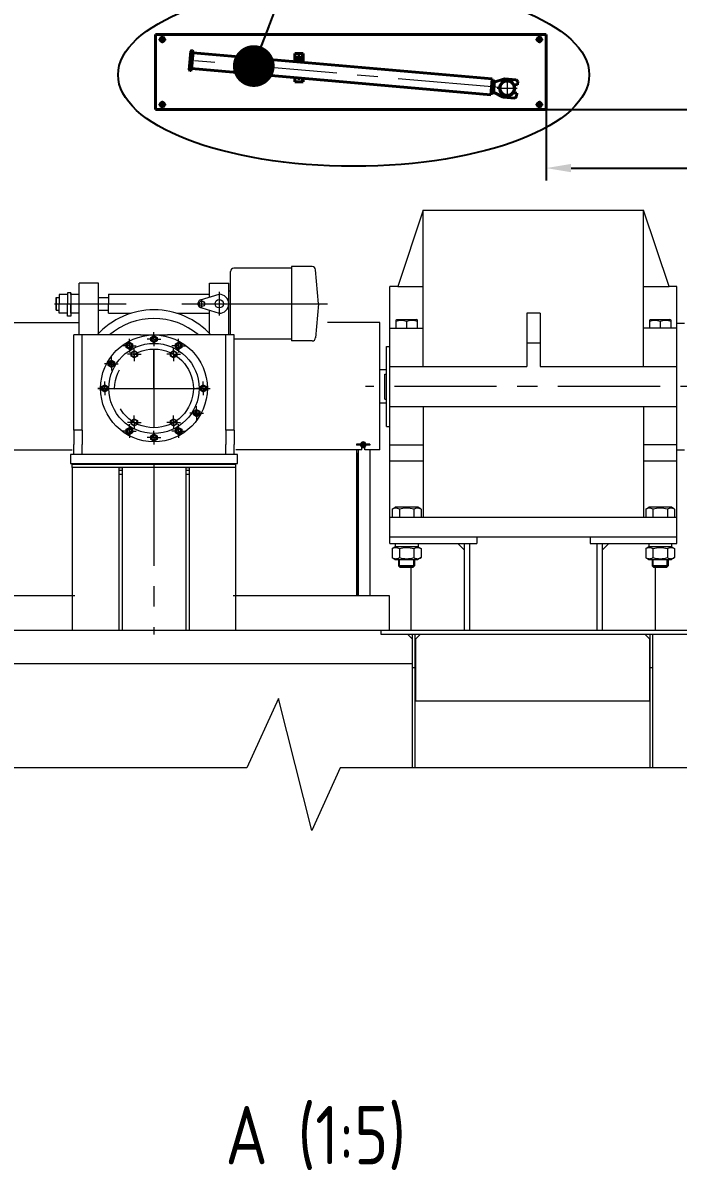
# Model space of a CAD drawing. Header units: millimetres. Extents: x 0 to 1611, y 0 to 420.
# Drawn here: x 172 to 250.5, y 211.7 to 349.2 of the extents above; entities that cross this region are included whole.
import ezdxf

# ---------------------------------------------------------------- set-up
doc = ezdxf.new("R2010")
doc.units = ezdxf.units.MM
doc.header["$LTSCALE"] = 32.67
doc.header["$PDMODE"] = 3
doc.header["$PDSIZE"] = 0.3125
doc.linetypes.add('CENTER', pattern=[0.6, 0.375, -0.075, 0.075, -0.075])
doc.linetypes.add('Сплошная', pattern=[0])
doc.layers.get('0').update_dxf_attribs({"color": 6, "linetype": 'CONTINUOUS', "lineweight": 25})
doc.layers.get('Defpoints').update_dxf_attribs({"linetype": 'CONTINUOUS', "lineweight": 18})
for name, color, linetype, lineweight in [('3_ALL_AXES', 7, 'CONTINUOUS', 18), ('9_ALL_NOTES', 3, 'CONTINUOUS', 25), ('Text', 3, 'CONTINUOUS', 18), ('Основной', 170, 'CONTINUOUS', 40), ('размер', 12, 'CONTINUOUS', 18)]:
    doc.layers.add(name, color=color, linetype=linetype, lineweight=lineweight)
doc.styles.get("Standard").update_dxf_attribs({"font": ''})
doc.styles.add('Style1', font='romans.shx', dxfattribs={"width": 0.8})
doc.styles.get('STANDARD').set_extended_font_data('GostAproe')
doc.dimstyles.new('LIN1', dxfattribs={"dimtxt": 3, "dimasz": 3, "dimexe": 1.5, "dimexo": 0, "dimgap": 1, "dimtad": 1, "dimdec": 0, "dimzin": 12, "dimdsep": 46, "dimtxsty": 'Style1', "dimcen": 0, "dimclrt": 3, "dimadec": 0, "dimazin": 0, "dimtfac": 1, "dimtdec": 0, "dimtmove": 0, "dimatfit": 3, "dimfxl": 1, "dimtolj": 1, "dimtzin": 12, "dimarcsym": 0})
doc.dimstyles.get("Standard").update_dxf_attribs({"dimtxt": 4, "dimasz": 5, "dimexe": 2, "dimexo": 0, "dimtad": 1, "dimdec": 4, "dimdsep": 46, "dimtxsty": 'STANDARD', "dimblk": '_FILLED', "dimblk1": '_FILLED', "dimblk2": '_FILLED', "dimcen": 0.09, "dimadec": 4, "dimazin": 2, "dimtol": 1, "dimtp": 0.0001, "dimtm": 0.0001, "dimtfac": 1, "dimtdec": 4, "dimtofl": 0, "dimtmove": 0, "dimatfit": 3, "dimldrblk": '_FILLED', "dimfxl": 1, "dimtolj": 1, "dimarcsym": 0})

# ---------------------------------------------------------------- blocks, each defined once
blk = doc.blocks.new('*D98')
at = {"layer": 'Defpoints', "color": 0, "linetype": 'Сплошная', "transparency": 16777216}
for p in [(234.7, 338.8), (326.7, 331.77), (326.7, 276.39)]:
    blk.add_point(p, dxfattribs=at)
at = {"layer": 'Text', "color": 0, "linetype": 'Сплошная', "lineweight": -2, "transparency": 16777216}
for p, q in [((234.7, 338.8), (234.7, 330.27)), ((326.7, 276.39), (326.7, 333.27)), ((237.7, 331.77), (323.7, 331.77))]:
    blk.add_line(p, q, dxfattribs=at)
at = {"layer": 'Text', "color": 0, "linetype": 'Сплошная', "transparency": 16777216}
for points in [[(237.7, 332.27), (237.7, 331.27), (234.7, 331.77)], [(323.7, 332.27), (323.7, 331.27), (326.7, 331.77)]]:
    blk.add_solid(points, dxfattribs=at)
at = {"layer": 'Text', "color": 3, "linetype": 'Сплошная', "transparency": 16777216, "insert": (280.7, 334.27), "char_height": 3, "attachment_point": 5, "style": 'Style1'}
blk.add_mtext('\\A1;2300', dxfattribs=at)
blk = doc.blocks.new('*D99')
at = {"layer": 'Defpoints', "color": 0, "linetype": 'Сплошная', "transparency": 16777216}
for p in [(234.7, 338.8), (326.7, 276.39), (337.76, 276.39)]:
    blk.add_point(p, dxfattribs=at)
at = {"layer": 'Text', "color": 0, "linetype": 'Сплошная', "lineweight": -2, "transparency": 16777216}
for p, q in [((234.7, 338.8), (339.26, 338.8)), ((337.76, 335.8), (337.76, 279.39)), ((326.7, 276.39), (339.26, 276.39))]:
    blk.add_line(p, q, dxfattribs=at)
at = {"layer": 'Text', "color": 0, "linetype": 'Сплошная', "transparency": 16777216}
for points in [[(337.26, 335.8), (338.26, 335.8), (337.76, 338.8)], [(337.26, 279.39), (338.26, 279.39), (337.76, 276.39)]]:
    blk.add_solid(points, dxfattribs=at)
at = {"layer": 'Text', "color": 3, "linetype": 'Сплошная', "transparency": 16777216, "insert": (335.26, 307.59), "char_height": 3, "attachment_point": 5, "rotation": 90, "style": 'Style1'}
blk.add_mtext('\\A1;1560', dxfattribs=at)
blk = doc.blocks.new('_FILLED')
at = {"color": 0, "linetype": 'ByBlock'}
blk.add_solid([(0, 0), (-1, 0.2), (-1, -0.2)], dxfattribs=at)

msp = doc.modelspace()

# ---------------------------------------------------------------- linework, layer by layer
at = {"layer": '3_ALL_AXES', "linetype": 'Сплошная'}
for p, q in [((188.248, 347.183), (189.148, 347.183)), ((188.698, 347.633), (188.698, 346.733)), ((233.448, 347.183), (234.348, 347.183)), ((233.898, 347.633), (233.898, 346.733)), ((205.075, 345.366), (205.075, 344.466)), ((204.625, 344.916), (205.525, 344.916)), ((188.698, 339.833), (188.698, 338.933)), ((233.898, 339.833), (233.898, 338.933)), ((188.248, 339.383), (189.148, 339.383)), ((233.448, 339.383), (234.348, 339.383))]:
    msp.add_line(p, q, dxfattribs=at)
at = {"layer": '3_ALL_AXES', "linetype": 'CENTER'}
for p, q in [((229.157, 341.416), (191.301, 344.728)), ((230.034, 342.54), (230.034, 340.14)), ((228.834, 341.34), (231.234, 341.34)), ((187.698, 311.266), (187.698, 312.085)), ((184.748, 310.475), (184.748, 311.295)), ((187.698, 311.266), (186.879, 311.266)), ((187.698, 311.266), (187.698, 310.446)), ((187.698, 311.266), (188.517, 311.266)), ((190.648, 310.475), (190.648, 311.295)), ((184.748, 310.475), (183.929, 310.475)), ((185.339, 309.452), (184.52, 309.452)), ((184.748, 310.475), (184.748, 309.656)), ((184.748, 310.475), (185.567, 310.475)), ((185.339, 309.452), (185.339, 310.271)), ((185.339, 309.452), (185.339, 308.632)), ((185.339, 309.452), (186.158, 309.452)), ((187.698, 310.084), (187.698, 300.648)), ((187.698, 305.366), (187.698, 310.084)), ((190.057, 309.452), (189.238, 309.452)), ((190.648, 310.475), (189.829, 310.475)), ((190.057, 309.452), (190.057, 310.271)), ((190.057, 309.452), (190.057, 308.632)), ((190.057, 309.452), (190.876, 309.452)), ((190.648, 310.475), (190.648, 309.656)), ((190.648, 310.475), (191.467, 310.475)), ((182.588, 308.316), (181.769, 308.316)), ((182.588, 308.316), (182.588, 309.135)), ((182.588, 308.316), (182.588, 307.496)), ((182.588, 308.316), (183.408, 308.316)), ((181.798, 305.366), (180.979, 305.366)), ((180.979, 305.366), (194.417, 305.366)), ((181.798, 305.366), (181.798, 306.185)), ((181.798, 305.366), (181.798, 304.546)), ((181.798, 305.366), (182.617, 305.366)), ((193.598, 305.366), (192.779, 305.366)), ((193.598, 305.366), (193.598, 306.185)), ((193.598, 305.366), (193.598, 304.546)), ((193.598, 305.366), (194.417, 305.366)), ((287.578, 305.586), (213.054, 305.586)), ((192.808, 302.416), (192.808, 303.235)), ((185.339, 301.28), (184.52, 301.28)), ((184.748, 300.256), (184.748, 301.076)), ((185.339, 301.28), (185.339, 302.099)), ((185.339, 301.28), (185.339, 300.46)), ((185.339, 301.28), (186.158, 301.28)), ((190.057, 301.28), (189.238, 301.28)), ((190.057, 301.28), (190.057, 302.099)), ((190.057, 301.28), (190.057, 300.46)), ((190.057, 301.28), (190.876, 301.28)), ((190.648, 300.256), (190.648, 301.076)), ((192.808, 302.416), (191.988, 302.416)), ((192.808, 302.416), (192.808, 301.596)), ((192.808, 302.416), (193.627, 302.416)), ((184.748, 300.256), (183.929, 300.256)), ((184.748, 300.256), (184.748, 299.437)), ((184.748, 300.256), (185.567, 300.256)), ((187.698, 299.466), (187.698, 300.285)), ((190.648, 300.256), (189.829, 300.256)), ((190.648, 300.256), (190.648, 299.437)), ((190.648, 300.256), (191.467, 300.256)), ((187.698, 299.466), (186.879, 299.466)), ((187.698, 299.466), (187.698, 298.646)), ((187.698, 299.466), (188.517, 299.466)), ((187.698, 296.366), (187.698, 275.886))]:
    msp.add_line(p, q, dxfattribs=at)
at = {"layer": '3_ALL_AXES', "linetype": 'Continuous'}
for p, q in [((219.978, 326.723), (216.914, 317.579)), ((219.978, 307.986), (219.978, 326.723)), ((219.978, 326.723), (246.378, 326.723)), ((246.378, 307.986), (246.378, 326.723)), ((249.442, 317.579), (246.378, 326.723)), ((196.861, 311.766), (196.861, 319.366)), ((204.168, 319.766), (197.261, 319.766)), ((206.655, 319.966), (204.168, 319.966)), ((204.168, 319.966), (204.168, 311.046)), ((207.421, 315.506), (207.055, 319.566)), ((178.741, 311.766), (178.741, 317.995)), ((181.056, 317.995), (178.741, 317.995)), ((181.056, 311.952), (181.056, 317.995)), ((194.345, 317.995), (196.661, 317.995)), ((194.345, 316.291), (194.345, 317.995)), ((194.345, 316.646), (194.345, 317.995)), ((196.661, 311.766), (196.661, 317.995)), ((215.978, 286.786), (215.978, 317.586)), ((216.916, 317.586), (215.978, 317.586)), ((216.914, 317.579), (219.978, 317.579)), ((246.378, 317.579), (249.442, 317.579)), ((250.378, 317.586), (249.44, 317.586)), ((250.378, 286.786), (250.378, 317.586)), ((175.981, 316.256), (176.347, 316.256)), ((175.981, 314.756), (175.981, 316.256)), ((175.981, 316.256), (175.981, 314.756)), ((177.337, 316.634), (176.347, 316.634)), ((176.347, 316.634), (176.347, 315.506)), ((177.751, 316.805), (177.337, 316.805)), ((177.337, 316.805), (177.337, 315.506)), ((177.751, 316.634), (177.751, 316.805)), ((177.751, 316.805), (177.751, 314.015)), ((178.741, 316.634), (177.751, 316.634)), ((177.751, 316.634), (177.751, 315.506)), ((181.056, 315.506), (181.056, 316.298)), ((181.056, 316.256), (182.253, 316.256)), ((182.253, 316.646), (194.345, 316.646)), ((182.253, 316.646), (182.253, 315.506)), ((193.274, 315.968), (195.521, 316.646)), ((195.521, 316.934), (195.521, 314.12)), ((196.661, 317.075), (196.861, 317.075)), ((175.792, 315.506), (184.361, 315.506)), ((176.347, 314.378), (176.347, 315.506)), ((177.337, 314.015), (177.337, 315.506)), ((177.751, 314.378), (177.751, 315.506)), ((182.253, 314.366), (182.253, 315.506)), ((191.035, 315.506), (208.511, 315.506)), ((193.443, 315.065), (193.443, 315.947)), ((193.443, 315.014), (195.521, 314.366)), ((207.421, 315.506), (207.055, 311.445)), ((175.981, 314.756), (176.347, 314.756)), ((177.337, 314.378), (176.347, 314.378)), ((177.751, 314.015), (177.337, 314.015)), ((178.741, 314.378), (177.751, 314.378)), ((177.751, 314.378), (177.751, 314.015)), ((181.056, 314.756), (182.253, 314.756)), ((182.253, 314.366), (184.95, 314.366)), ((190.446, 314.366), (192.583, 314.366)), ((192.583, 314.366), (194.345, 314.366)), ((194.345, 311.946), (194.338, 314.735)), ((216.678, 313.551), (216.808, 313.626)), ((216.678, 313.551), (216.678, 312.586)), ((216.808, 313.626), (219.148, 313.626)), ((219.278, 313.551), (219.148, 313.626)), ((219.278, 312.586), (219.278, 313.551)), ((233.978, 314.386), (232.378, 314.386)), ((232.378, 314.386), (232.378, 307.986)), ((233.978, 314.386), (233.978, 307.986)), ((247.078, 313.551), (247.208, 313.626)), ((247.078, 313.551), (247.078, 312.586)), ((247.208, 313.626), (249.548, 313.626)), ((249.678, 313.551), (249.548, 313.626)), ((249.678, 312.586), (249.678, 313.551)), ((160.698, 313.266), (178.741, 313.266)), ((214.778, 313.266), (208.498, 313.266)), ((214.778, 297.986), (214.778, 313.266)), ((215.978, 312.586), (219.978, 312.586)), ((217.978, 313.435), (217.978, 312.586)), ((250.378, 312.586), (246.378, 312.586)), ((248.378, 313.435), (248.378, 312.586)), ((250.378, 313.186), (251.278, 313.186)), ((184.368, 310.695), (184.748, 310.914)), ((184.368, 310.256), (184.368, 310.695)), ((184.748, 310.914), (185.128, 310.695)), ((185.128, 310.695), (185.128, 310.256)), ((187.318, 311.485), (187.698, 311.705)), ((187.318, 311.046), (187.318, 311.485)), ((187.698, 310.827), (187.318, 311.046)), ((187.698, 311.705), (188.078, 311.485)), ((188.078, 311.046), (187.698, 310.827)), ((188.078, 311.485), (188.078, 311.046)), ((190.268, 310.695), (190.648, 310.914)), ((190.268, 310.256), (190.268, 310.695)), ((190.648, 310.914), (191.028, 310.695)), ((191.028, 310.695), (191.028, 310.256)), ((204.168, 311.246), (197.298, 311.246)), ((206.655, 311.046), (204.168, 311.046)), ((233.978, 310.786), (232.378, 310.786)), ((184.748, 310.037), (184.368, 310.256)), ((185.128, 310.256), (184.748, 310.037)), ((184.959, 309.671), (185.339, 309.891)), ((184.959, 309.232), (184.959, 309.671)), ((185.339, 309.891), (185.719, 309.671)), ((185.719, 309.671), (185.719, 309.232)), ((189.677, 309.671), (190.057, 309.891)), ((189.677, 309.232), (189.677, 309.671)), ((190.057, 309.891), (190.437, 309.671)), ((190.648, 310.037), (190.268, 310.256)), ((190.437, 309.671), (190.437, 309.232)), ((191.028, 310.256), (190.648, 310.037)), ((215.578, 310.386), (215.978, 310.386)), ((215.578, 300.786), (215.578, 310.386)), ((182.208, 308.535), (182.588, 308.755)), ((182.208, 308.096), (182.208, 308.535)), ((182.588, 307.877), (182.208, 308.096)), ((182.588, 308.755), (182.968, 308.535)), ((182.968, 308.096), (182.588, 307.877)), ((182.968, 308.535), (182.968, 308.096)), ((185.339, 309.013), (184.959, 309.232)), ((185.719, 309.232), (185.339, 309.013)), ((190.057, 309.013), (189.677, 309.232)), ((190.437, 309.232), (190.057, 309.013)), ((215.978, 307.986), (232.378, 307.986)), ((233.978, 307.986), (250.378, 307.986)), ((215.578, 307.586), (214.778, 307.586)), ((215.378, 307.086), (215.578, 307.086)), ((215.378, 304.086), (215.378, 307.086)), ((181.418, 305.585), (181.798, 305.805)), ((181.418, 305.146), (181.418, 305.585)), ((181.798, 305.805), (182.178, 305.585)), ((182.178, 305.585), (182.178, 305.146)), ((193.218, 305.585), (193.598, 305.805)), ((193.218, 305.146), (193.218, 305.585)), ((193.598, 305.805), (193.978, 305.585)), ((193.978, 305.585), (193.978, 305.146)), ((181.798, 304.927), (181.418, 305.146)), ((182.178, 305.146), (181.798, 304.927)), ((193.598, 304.927), (193.218, 305.146)), ((193.978, 305.146), (193.598, 304.927)), ((215.378, 304.086), (215.578, 304.086)), ((192.428, 302.635), (192.808, 302.855)), ((192.428, 302.196), (192.428, 302.635)), ((192.808, 302.855), (193.188, 302.635)), ((193.188, 302.635), (193.188, 302.196)), ((215.578, 303.586), (214.778, 303.586)), ((215.978, 303.186), (250.378, 303.186)), ((219.978, 303.186), (219.978, 289.914)), ((246.378, 303.186), (246.378, 289.914)), ((184.959, 301.499), (185.339, 301.719)), ((184.959, 301.06), (184.959, 301.499)), ((185.339, 301.719), (185.719, 301.499)), ((185.719, 301.499), (185.719, 301.06)), ((189.677, 301.499), (190.057, 301.719)), ((189.677, 301.06), (189.677, 301.499)), ((190.057, 301.719), (190.437, 301.499)), ((190.437, 301.499), (190.437, 301.06)), ((192.808, 301.977), (192.428, 302.196)), ((193.188, 302.196), (192.808, 301.977)), ((184.368, 300.476), (184.748, 300.695)), ((184.368, 300.037), (184.368, 300.476)), ((184.748, 299.817), (184.368, 300.037)), ((184.748, 300.695), (185.128, 300.476)), ((185.128, 300.037), (184.748, 299.817)), ((185.339, 300.841), (184.959, 301.06)), ((185.128, 300.476), (185.128, 300.037)), ((185.719, 301.06), (185.339, 300.841)), ((187.318, 299.685), (187.698, 299.905)), ((187.698, 299.905), (188.078, 299.685)), ((190.057, 300.841), (189.677, 301.06)), ((190.437, 301.06), (190.057, 300.841)), ((190.268, 300.476), (190.648, 300.695)), ((190.268, 300.037), (190.268, 300.476)), ((190.648, 299.817), (190.268, 300.037)), ((190.648, 300.695), (191.028, 300.476)), ((191.028, 300.037), (190.648, 299.817)), ((191.028, 300.476), (191.028, 300.037)), ((215.578, 300.786), (215.978, 300.786)), ((187.318, 299.246), (187.318, 299.685)), ((187.698, 299.027), (187.318, 299.246)), ((188.078, 299.246), (187.698, 299.027)), ((188.078, 299.685), (188.078, 299.246)), ((212.525, 298.666), (211.978, 298.666)), ((211.978, 298.666), (211.978, 298.546)), ((212.525, 298.546), (211.978, 298.546)), ((212.518, 298.546), (212.518, 298.666)), ((213.578, 298.666), (213.031, 298.666)), ((213.578, 298.546), (213.031, 298.546)), ((213.038, 298.666), (213.038, 298.546)), ((213.578, 298.666), (213.578, 298.546)), ((215.978, 298.586), (219.978, 298.586)), ((250.378, 298.586), (246.378, 298.586)), ((162.878, 297.986), (177.898, 297.986)), ((212.598, 297.986), (197.498, 297.986)), ((211.978, 297.986), (211.978, 280.546)), ((211.978, 297.606), (212.178, 297.606)), ((212.138, 280.546), (212.138, 297.49)), ((212.178, 297.986), (212.178, 280.546)), ((212.598, 297.986), (212.598, 298.318)), ((212.958, 297.986), (212.958, 298.318)), ((214.778, 297.986), (212.958, 297.986)), ((213.578, 297.986), (213.578, 280.546)), ((250.378, 297.986), (251.278, 297.986)), ((212.078, 296.806), (211.978, 296.806)), ((215.978, 296.676), (219.978, 296.676)), ((246.378, 296.676), (250.378, 296.676)), ((212.138, 294.596), (212.178, 294.596)), ((212.138, 294.483), (212.178, 294.483)), ((212.178, 292.729), (212.138, 292.729)), ((216.246, 290.893), (216.628, 291.114)), ((216.246, 290.893), (216.246, 289.914)), ((219.328, 291.114), (216.628, 291.114)), ((217.112, 290.893), (217.112, 289.914)), ((218.844, 290.893), (218.844, 289.914)), ((219.71, 290.893), (219.328, 291.114)), ((219.71, 290.893), (219.71, 289.914)), ((246.646, 290.893), (247.028, 291.114)), ((246.646, 290.893), (246.646, 289.914)), ((249.728, 291.114), (247.028, 291.114)), ((247.512, 290.893), (247.512, 289.914)), ((249.244, 290.893), (249.244, 289.914)), ((250.11, 290.893), (249.728, 291.114)), ((250.11, 290.893), (250.11, 289.914)), ((215.978, 289.914), (250.378, 289.914)), ((215.978, 287.586), (250.378, 287.586)), ((226.378, 287.586), (226.378, 286.786)), ((239.978, 287.586), (239.978, 286.786)), ((215.978, 286.786), (226.378, 286.786)), ((216.628, 286.386), (216.246, 286.165)), ((216.246, 286.165), (216.246, 285.086)), ((216.608, 286.786), (216.608, 286.386)), ((219.348, 286.386), (216.608, 286.386)), ((217.112, 286.165), (217.112, 285.086)), ((218.844, 286.165), (218.844, 285.086)), ((219.328, 286.386), (219.71, 286.165)), ((219.348, 286.786), (219.348, 286.386)), ((219.71, 286.165), (219.71, 285.086)), ((224.938, 285.986), (224.138, 286.786)), ((224.938, 276.386), (224.938, 286.786)), ((225.578, 276.386), (225.578, 286.786)), ((239.978, 286.786), (250.378, 286.786)), ((240.778, 286.786), (240.778, 276.386)), ((242.218, 286.786), (241.418, 285.986)), ((241.418, 286.786), (241.418, 276.386)), ((247.028, 286.386), (246.646, 286.165)), ((246.646, 286.165), (246.646, 285.086)), ((247.008, 286.786), (247.008, 286.386)), ((249.748, 286.386), (247.008, 286.386)), ((247.512, 286.165), (247.512, 285.086)), ((249.244, 286.165), (249.244, 285.086)), ((249.728, 286.386), (250.11, 286.165)), ((249.748, 286.786), (249.748, 286.386)), ((250.11, 286.165), (250.11, 285.086)), ((216.246, 285.086), (216.628, 284.866)), ((216.628, 284.866), (219.328, 284.866)), ((217.018, 284.866), (217.018, 284.114)), ((217.126, 284.006), (217.126, 284.866)), ((218.83, 284.006), (218.83, 284.866)), ((218.938, 284.866), (218.938, 284.114)), ((219.71, 285.086), (219.328, 284.866)), ((246.646, 285.086), (247.028, 284.866)), ((247.028, 284.866), (249.728, 284.866)), ((247.418, 284.866), (247.418, 284.114)), ((247.526, 284.006), (247.526, 284.866)), ((249.23, 284.006), (249.23, 284.866)), ((249.338, 284.866), (249.338, 284.114)), ((250.11, 285.086), (249.728, 284.866)), ((218.938, 284.114), (217.018, 284.114)), ((217.018, 284.114), (217.218, 283.914)), ((217.126, 284.006), (218.83, 284.006)), ((218.738, 283.914), (217.218, 283.914)), ((218.538, 276.386), (218.538, 283.914)), ((218.938, 284.114), (218.738, 283.914)), ((249.338, 284.114), (247.418, 284.114)), ((247.418, 284.114), (247.618, 283.914)), ((247.526, 284.006), (249.23, 284.006)), ((249.138, 283.914), (247.618, 283.914)), ((247.818, 276.386), (247.818, 283.914)), ((249.338, 284.114), (249.138, 283.914)), ((159.498, 280.546), (178.218, 280.546)), ((197.178, 280.546), (215.898, 280.546)), ((215.898, 280.546), (215.898, 276.386)), ((48.698, 276.386), (326.698, 276.386)), ((214.898, 276.386), (214.898, 275.906)), ((214.898, 275.906), (326.698, 275.906)), ((218.698, 275.306), (218.098, 275.906)), ((218.698, 259.901), (218.698, 275.906)), ((219.018, 259.901), (219.018, 275.906)), ((219.658, 275.906), (219.058, 275.306)), ((219.058, 275.306), (219.058, 267.906)), ((247.138, 275.306), (246.538, 275.906)), ((247.138, 267.906), (247.138, 275.306)), ((247.178, 259.901), (247.178, 275.906)), ((247.498, 259.901), (247.498, 275.906)), ((156.698, 272.386), (218.698, 272.386)), ((218.698, 271.906), (219.018, 271.906)), ((247.178, 271.906), (247.498, 271.906)), ((219.058, 267.906), (247.138, 267.906))]:
    msp.add_line(p, q, dxfattribs=at)
at = {"layer": '3_ALL_AXES', "ltscale": 1.31579}
for p, q in [((178.098, 300.376), (178.098, 311.766)), ((179.098, 311.766), (178.098, 311.766)), ((186.086, 311.766), (179.098, 311.766)), ((179.098, 300.376), (179.098, 311.766)), ((186.086, 311.766), (189.31, 311.766)), ((196.298, 311.766), (189.31, 311.766)), ((196.298, 300.376), (196.298, 311.766)), ((197.298, 311.766), (196.298, 311.766)), ((197.298, 300.376), (197.298, 311.766)), ((178.098, 300.376), (178.098, 298.646)), ((179.098, 300.376), (178.098, 300.376)), ((179.098, 300.376), (179.098, 298.646)), ((196.298, 300.376), (196.298, 298.646)), ((197.298, 300.376), (196.298, 300.376)), ((197.298, 300.376), (197.298, 298.646)), ((178.098, 297.446), (178.098, 298.646)), ((179.098, 297.446), (179.098, 298.646)), ((196.298, 297.446), (196.298, 298.646)), ((197.298, 297.446), (197.298, 298.646)), ((197.698, 297.446), (177.698, 297.446)), ((177.698, 297.446), (177.698, 296.366)), ((179.098, 297.446), (178.098, 297.446)), ((197.298, 297.446), (196.298, 297.446)), ((197.698, 296.366), (197.698, 297.446)), ((177.698, 296.366), (197.698, 296.366))]:
    msp.add_line(p, q, dxfattribs=at)
at = {"layer": '3_ALL_AXES'}
for p, q in [((177.898, 295.866), (177.898, 296.266)), ((177.898, 296.266), (197.498, 296.266)), ((197.498, 295.866), (177.898, 295.866)), ((177.898, 295.866), (177.898, 276.386)), ((183.498, 295.866), (183.898, 295.866)), ((183.498, 295.866), (183.498, 276.386)), ((183.898, 295.866), (183.898, 276.386)), ((191.498, 295.866), (191.498, 276.386)), ((191.498, 295.866), (191.898, 295.866)), ((191.898, 295.866), (191.898, 276.386)), ((197.498, 295.866), (197.498, 296.266)), ((197.498, 276.386), (197.498, 295.866)), ((177.898, 276.386), (183.498, 276.386)), ((183.498, 276.386), (183.898, 276.386)), ((183.898, 276.386), (191.498, 276.386)), ((191.498, 276.386), (191.898, 276.386)), ((191.898, 276.386), (197.498, 276.386))]:
    msp.add_line(p, q, dxfattribs=at)
at = {"layer": '3_ALL_AXES', "ltscale": 3.809293}
for p, q in [((183.498, 295.586), (183.898, 295.586)), ((191.498, 295.586), (191.898, 295.586)), ((183.898, 295.066), (183.498, 295.066)), ((191.898, 295.066), (191.498, 295.066))]:
    msp.add_line(p, q, dxfattribs=at)
at = {"layer": '3_ALL_AXES', "linetype": 'Continuous'}
for centre, radius in [((193.443, 315.506), 0.324), ((195.521, 315.506), 0.504), ((184.748, 310.475), 0.342), ((187.698, 311.266), 0.342), ((190.648, 310.475), 0.342), ((185.339, 309.452), 0.342), ((190.057, 309.452), 0.342), ((182.588, 308.316), 0.342), ((181.798, 305.366), 0.342), ((193.598, 305.366), 0.342), ((192.808, 302.416), 0.342), ((185.339, 301.28), 0.342), ((190.057, 301.28), 0.342), ((184.748, 300.256), 0.342), ((187.698, 299.466), 0.342), ((190.648, 300.256), 0.342), ((212.778, 298.606), 0.16), ((212.778, 298.606), 0.096)]:
    msp.add_circle(centre, radius, dxfattribs=at)
at = {"layer": '3_ALL_AXES', "ltscale": 1.31579}
for centre, radius in [((187.698, 305.366), 6.4), ((187.698, 305.366), 5.4), ((184.748, 310.475), 0.25), ((187.698, 311.266), 0.24), ((190.648, 310.475), 0.25), ((182.588, 308.316), 0.2), ((181.798, 305.366), 0.25), ((193.598, 305.366), 0.25), ((192.808, 302.416), 0.2), ((184.748, 300.256), 0.25), ((187.698, 299.466), 0.24), ((190.648, 300.256), 0.25)]:
    msp.add_circle(centre, radius, dxfattribs=at)
at = {"layer": '3_ALL_AXES', "linetype": 'CENTER'}
msp.add_circle((187.698, 305.366), 4.718, dxfattribs=at)
at = {"layer": '3_ALL_AXES', "linetype": 'Continuous'}
for centre, radius, start, end in [((197.261, 319.366), 0.4, 90, 180), ((206.655, 319.566), 0.4, 0.09506, 90), ((195.521, 315.506), 1.14, 270, 90), ((193.443, 315.506), 0.492, 110.03122, 269.95965), ((187.698, 305.586), 9.2, 42.20143, 137.79857), ((187.698, 305.586), 8.16, 49.23139, 130.76861), ((206.655, 311.446), 0.4, 270, 359.90494), ((212.778, 298.606), 0.34, 10.16824, 169.83176), ((212.778, 298.606), 0.34, 190.16824, 349.83176), ((212.778, 298.606), 0.3, 11.53696, 168.46304), ((212.778, 298.606), 0.3, 191.53696, 348.46304), ((212.778, 298.606), 0.26, 13.34236, 166.65764), ((212.778, 298.606), 0.26, 193.34236, 346.65764), ((212.778, 298.606), 0.133, 255, 195)]:
    msp.add_arc(centre, radius, start, end, dxfattribs=at)
for centre, major_axis, start_param, end_param in [((212.318, 297.49), (0.18, 0), 2.4621651, 3.1415927), ((212.078, 296.845), (0.06, 0), -1.5707963, 0)]:
    msp.add_ellipse(centre, major_axis=major_axis, ratio=0.6451613, start_param=start_param, end_param=end_param, dxfattribs=at)
for points in [[(216.678, 313.435), (216.887, 313.504), (217.328, 313.597), (217.769, 313.504), (217.978, 313.435)], [(217.978, 313.435), (218.187, 313.504), (218.628, 313.597), (219.069, 313.504), (219.278, 313.435)], [(247.078, 313.435), (247.287, 313.504), (247.728, 313.597), (248.169, 313.504), (248.378, 313.435)], [(248.378, 313.435), (248.587, 313.504), (249.028, 313.597), (249.469, 313.504), (249.678, 313.435)], [(217.112, 290.893), (216.981, 290.969), (216.679, 291.086), (216.377, 290.969), (216.246, 290.893)], [(218.844, 290.893), (218.563, 290.974), (217.978, 291.08), (217.393, 290.974), (217.112, 290.893)], [(219.71, 290.893), (219.579, 290.969), (219.277, 291.086), (218.975, 290.969), (218.844, 290.893)], [(247.512, 290.893), (247.381, 290.969), (247.079, 291.086), (246.777, 290.969), (246.646, 290.893)], [(249.244, 290.893), (248.963, 290.974), (248.378, 291.08), (247.793, 290.974), (247.512, 290.893)], [(250.11, 290.893), (249.979, 290.969), (249.677, 291.086), (249.375, 290.969), (249.244, 290.893)], [(216.246, 286.165), (216.377, 286.241), (216.679, 286.358), (216.981, 286.241), (217.112, 286.165)], [(217.112, 286.165), (217.393, 286.246), (217.978, 286.352), (218.563, 286.246), (218.844, 286.165)], [(218.844, 286.165), (218.975, 286.241), (219.277, 286.358), (219.579, 286.241), (219.71, 286.165)], [(246.646, 286.165), (246.777, 286.241), (247.079, 286.358), (247.381, 286.241), (247.512, 286.165)], [(247.512, 286.165), (247.793, 286.246), (248.378, 286.352), (248.963, 286.246), (249.244, 286.165)], [(249.244, 286.165), (249.375, 286.241), (249.677, 286.358), (249.979, 286.241), (250.11, 286.165)], [(216.246, 285.086), (216.377, 285.011), (216.679, 284.894), (216.981, 285.011), (217.112, 285.086)], [(217.112, 285.086), (217.393, 285.005), (217.978, 284.899), (218.563, 285.005), (218.844, 285.086)], [(218.844, 285.086), (218.975, 285.011), (219.277, 284.894), (219.579, 285.011), (219.71, 285.086)], [(246.646, 285.086), (246.777, 285.011), (247.079, 284.894), (247.381, 285.011), (247.512, 285.086)], [(247.512, 285.086), (247.793, 285.005), (248.378, 284.899), (248.963, 285.005), (249.244, 285.086)], [(249.244, 285.086), (249.375, 285.011), (249.677, 284.894), (249.979, 285.011), (250.11, 285.086)]]:
    msp.add_open_spline(points, degree=3, knots=[0, 0, 0, 0, 0.5, 1, 1, 1, 1], dxfattribs=at)
at = {"layer": '9_ALL_NOTES', "linetype": 'Continuous'}
msp.add_ellipse((211.634, 342.949), major_axis=(28.237, 0), ratio=0.3880835, dxfattribs=at)
at = {"layer": 'Основной', "linetype": 'Continuous'}
for p, q in [((187.898, 338.803), (187.898, 347.763)), ((187.898, 347.763), (234.698, 347.763)), ((188.548, 347.443), (188.398, 347.183)), ((188.398, 347.183), (188.548, 346.923)), ((188.848, 347.443), (188.548, 347.443)), ((188.548, 346.923), (188.848, 346.923)), ((188.998, 347.183), (188.848, 347.443)), ((188.848, 346.923), (188.998, 347.183)), ((233.598, 347.183), (233.748, 347.443)), ((233.748, 346.923), (233.598, 347.183)), ((233.748, 347.443), (234.048, 347.443)), ((234.048, 346.923), (233.748, 346.923)), ((234.048, 347.443), (234.198, 347.183)), ((234.198, 347.183), (234.048, 346.923)), ((234.698, 347.763), (234.698, 338.803)), ((192.116, 345.781), (191.921, 343.55)), ((192.203, 345.854), (191.994, 343.463)), ((192.323, 345.843), (192.113, 343.453)), ((192.116, 345.781), (192.203, 345.854)), ((192.395, 345.757), (192.2, 343.525)), ((192.323, 345.843), (192.203, 345.854)), ((192.323, 345.843), (192.395, 345.757)), ((192.381, 345.597), (228.244, 342.46)), ((204.835, 344.916), (204.955, 345.124)), ((204.955, 345.124), (205.195, 345.124)), ((205.195, 345.124), (205.315, 344.916)), ((192.214, 343.685), (228.077, 340.547)), ((204.955, 344.708), (204.835, 344.916)), ((205.195, 344.708), (204.955, 344.708)), ((205.315, 344.916), (205.195, 344.708)), ((191.921, 343.55), (191.994, 343.463)), ((192.113, 343.453), (191.994, 343.463)), ((192.113, 343.453), (192.2, 343.525)), ((204.917, 342.573), (204.955, 342.508)), ((204.955, 342.508), (205.195, 342.508)), ((205.195, 342.508), (205.218, 342.547)), ((228.077, 340.547), (228.244, 342.46)), ((228.492, 342.077), (229.731, 342.47)), ((229.731, 342.47), (229.74, 342.389)), ((229.731, 342.47), (231.126, 342.348)), ((231.126, 342.348), (231.086, 342.271)), ((231.126, 342.348), (231.307, 342.132)), ((228.229, 342.28), (228.408, 342.265)), ((228.272, 340.711), (228.408, 342.265)), ((228.38, 340.802), (228.499, 342.156)), ((228.499, 342.156), (228.408, 342.265)), ((228.492, 342.077), (228.567, 342.017)), ((231.273, 341.733), (230.822, 341.772)), ((231.273, 341.733), (231.2, 341.82)), ((231.307, 342.132), (231.225, 342.105)), ((231.307, 342.132), (231.273, 341.733)), ((188.398, 339.383), (188.548, 339.643)), ((188.548, 339.643), (188.848, 339.643)), ((188.848, 339.643), (188.998, 339.383)), ((228.093, 340.726), (228.272, 340.711)), ((228.38, 340.802), (228.272, 340.711)), ((228.387, 340.881), (228.472, 340.927)), ((229.539, 340.279), (228.387, 340.881)), ((229.539, 340.279), (229.562, 340.357)), ((230.934, 340.157), (229.539, 340.279)), ((230.735, 340.776), (231.185, 340.737)), ((230.934, 340.157), (230.908, 340.239)), ((231.151, 340.338), (230.934, 340.157)), ((231.151, 340.338), (231.074, 340.378)), ((231.185, 340.737), (231.099, 340.664)), ((231.185, 340.737), (231.151, 340.338)), ((233.748, 339.643), (233.598, 339.383)), ((234.048, 339.643), (233.748, 339.643)), ((234.198, 339.383), (234.048, 339.643)), ((234.698, 338.803), (187.898, 338.803)), ((188.548, 339.123), (188.398, 339.383)), ((188.848, 339.123), (188.548, 339.123)), ((188.998, 339.383), (188.848, 339.123)), ((233.598, 339.383), (233.748, 339.123)), ((233.748, 339.123), (234.048, 339.123)), ((234.048, 339.123), (234.198, 339.383))]:
    msp.add_line(p, q, dxfattribs=at)
at = {"layer": 'Основной'}
for p, q in [((204.575, 344.531), (204.575, 345.516)), ((204.575, 345.516), (205.575, 345.516)), ((205.495, 344.45), (205.495, 345.516)), ((205.575, 344.443), (205.575, 345.516)), ((204.575, 342.116), (204.575, 342.603)), ((205.495, 342.116), (205.495, 342.523)), ((205.575, 342.116), (205.575, 342.516)), ((205.575, 342.116), (204.575, 342.116))]:
    msp.add_line(p, q, dxfattribs=at)
at = {"layer": 'Основной', "linetype": 'Continuous'}
for centre, radius in [((188.698, 347.183), 0.234), ((233.898, 347.183), 0.234), ((205.075, 344.916), 0.187), ((230.034, 341.34), 0.9), ((230.034, 341.34), 0.86), ((188.698, 339.383), 0.234), ((233.898, 339.383), 0.234)]:
    msp.add_circle(centre, radius, dxfattribs=at)
msp.add_arc((205.075, 342.716), 0.187, 231.31905, 298.68095, dxfattribs=at)
at = {"layer": 'размер', "linetype": 'ByBlock', "lineweight": 18, "ltscale": 0.5}
for p, q in [((202.623, 268.196), (198.834, 259.901)), ((206.614, 252.381), (202.623, 268.196)), ((198.834, 259.901), (45.026, 259.901)), ((210.019, 259.901), (206.614, 252.381)), ((364.212, 259.901), (210.019, 259.901))]:
    msp.add_line(p, q, dxfattribs=at)

# ---------------------------------------------------------------- texts
at = {"layer": '9_ALL_NOTES', "linetype": 'Continuous', "insert": (207.082, 219.38), "char_height": 7, "width": 146.32199, "attachment_point": 2, "line_spacing_factor": 0.9}
msp.add_mtext('А (1:5)', dxfattribs=at)

# ---------------------------------------------------------------- dimensions: what is measured, and where the dimension line sits
at = {"layer": 'Text', "linetype": 'Сплошная'}
dim = msp.add_linear_dim(base=(326.698, 331.768), p1=(234.698, 338.803), p2=(326.698, 276.386), dimstyle='LIN1', override={"dimlfac": 25}, dxfattribs=at)
dim.commit()
dim.dimension.update_dxf_attribs({"geometry": '*D98', "text_midpoint": (280.698, 334.268)})
dim = msp.add_linear_dim(base=(337.758, 276.386), p1=(234.698, 338.803), p2=(326.698, 276.386), angle=90, dimstyle='LIN1', override={"dimlfac": 25}, dxfattribs=at)
dim.commit()
dim.dimension.update_dxf_attribs({"geometry": '*D99', "text_midpoint": (335.258, 307.594)})

# ---------------------------------------------------------------- leaders
at = {"linetype": 'Continuous'}
msp.add_leader([(199.66, 343.997), (215.38, 385.093)], dimstyle='STANDARD', override={"dimtad": 0, "dimldrblk": 'DOT'}, dxfattribs=at)

doc.saveas('drawing.dxf')
